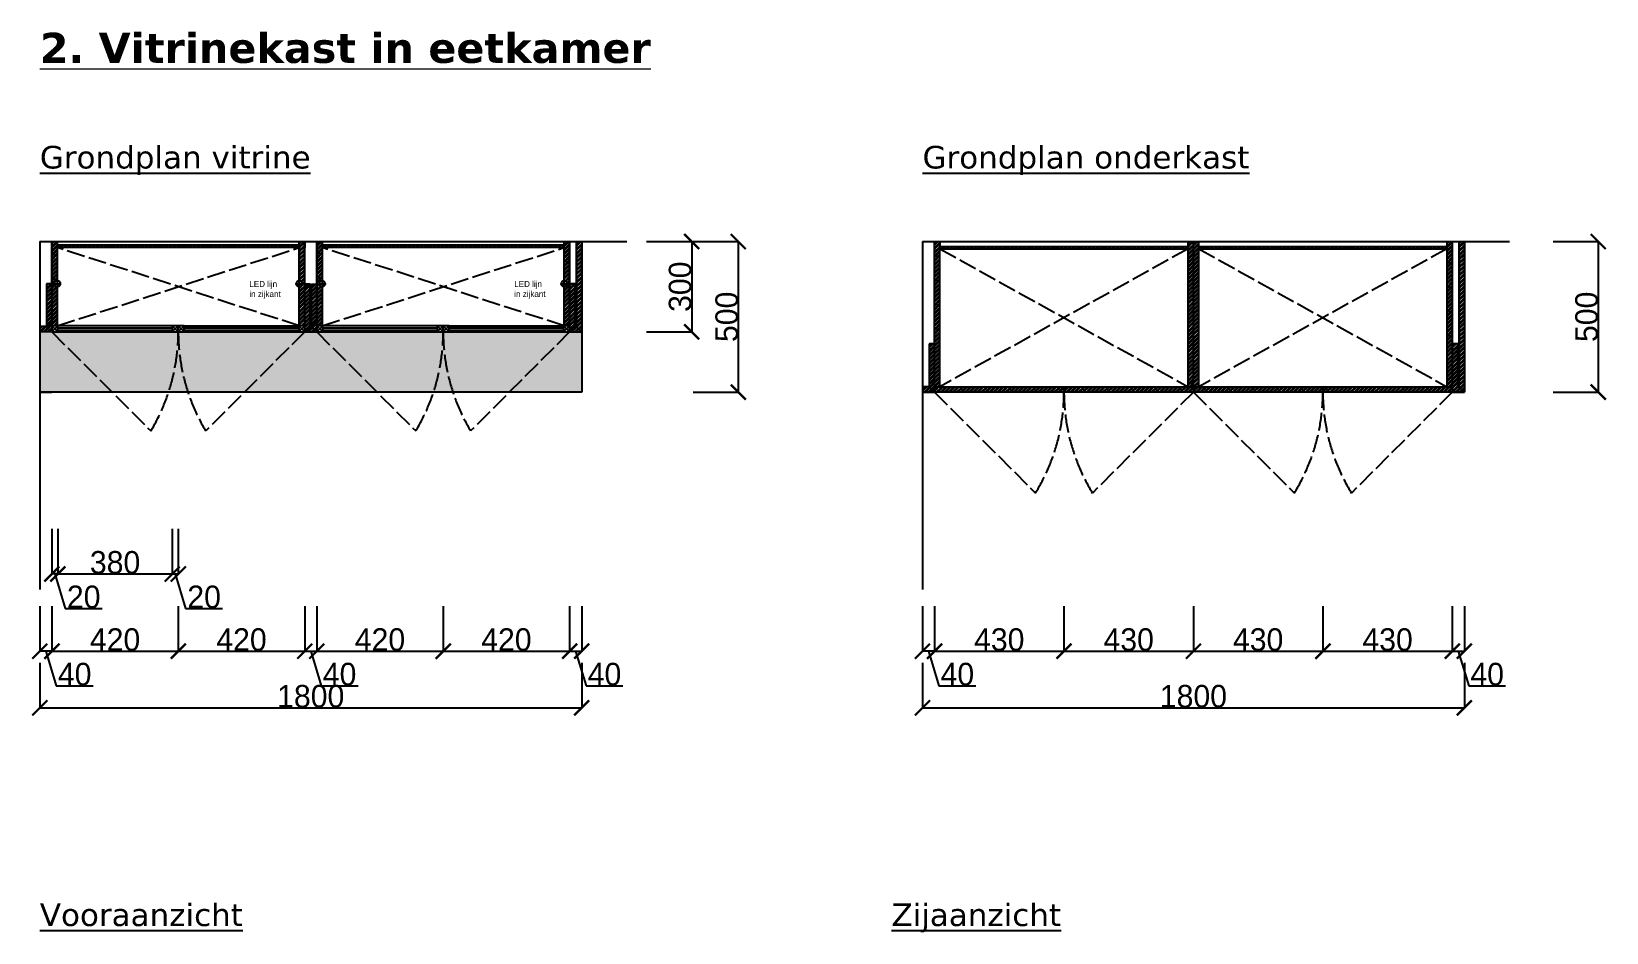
# Model space of a CAD drawing. Header units: millimetres. Extents: x -153917 to -31303, y -39726 to 31262.
# Drawn here: x -76976 to -71744, y -17950 to -14958 of the extents above; entities that cross this region are included whole.
import ezdxf

# ---------------------------------------------------------------- set-up
doc = ezdxf.new("R2010")
doc.units = ezdxf.units.MM
doc.header["$LTSCALE"] = 5
doc.linetypes.add('ACAD_ISO02W100', pattern=[15, 12, -3])
for name, color, linetype in [('Bemating', 1, 'Continuous'), ('invulling muren', 252, 'Continuous'), ('Meubel', 8, 'Continuous'), ('muren', 7, 'Continuous'), ('Tekst', 7, 'Continuous'), ('Verlichting', 1, 'Continuous')]:
    doc.layers.add(name, color=color, linetype=linetype)
doc.layers.add('Nummering schrijnwerkerij', color=80, linetype='Continuous', lineweight=0)
doc.layers.add('verre', color=4, linetype='Continuous', lineweight=0)
doc.layers.add('parket', color=7, linetype='Continuous', true_color=0xe6d6b7)
doc.styles.add('Geneva', font='')
doc.styles.get('Geneva').set_extended_font_data('Geneva')
doc.dimstyles.new('ISO-25', dxfattribs={"dimtxt": 100, "dimasz": 25, "dimexe": 1.25, "dimexo": 0.625, "dimtad": 1, "dimtxsty": 'Standard', "dimblk": 'ARCHTICK', "dimcen": 2.5, "dimse1": 1, "dimse2": 1, "dimadec": 0, "dimazin": 0, "dimtfac": 1, "dimtmove": 0, "dimatfit": 3, "dimfxl": 1, "dimarcsym": 0})

# ---------------------------------------------------------------- blocks, each defined once
blk = doc.blocks.new('_ArchTick')
at = {"color": 0, "linetype": 'ByBlock', "const_width": 0.15}
blk.add_lwpolyline([(-0.5, -0.5), (0.5, 0.5)], dxfattribs=at)
blk = doc.blocks.new('*D695')
at = {"layer": 'Bemating', "color": 0, "lineweight": -2, "transparency": 16777216}
for p, q in [((-76948.6, -17054.1), (-76948.6, -17205.4)), ((-75148.6, -17054.1), (-75148.6, -17205.4)), ((-76948.6, -17204.1), (-75148.6, -17204.1))]:
    blk.add_line(p, q, dxfattribs=at)
at = {"layer": 'Defpoints', "color": 0, "transparency": 16777216}
for p in [(-76948.6, -15655.6), (-75148.6, -15655.6), (-75148.6, -17204.1)]:
    blk.add_point(p, dxfattribs=at)
at = {"layer": 'Bemating', "color": 0, "lineweight": -2, "transparency": 16777216, "xscale": 50, "yscale": 50, "zscale": 50, "rotation": 180}
blk.add_blockref('_ArchTick', (-76948.6, -17204.1), dxfattribs=at)
at = {"layer": 'Bemating', "color": 0, "lineweight": -2, "transparency": 16777216, "xscale": 50, "yscale": 50, "zscale": 50}
blk.add_blockref('_ArchTick', (-75148.6, -17204.1), dxfattribs=at)
at = {"layer": 'Bemating', "color": 0, "transparency": 16777216, "insert": (-76048.6, -17166), "char_height": 75, "attachment_point": 5, "style": 'Geneva'}
blk.add_mtext('1800', dxfattribs=at)
blk = doc.blocks.new('*D696')
at = {"layer": 'Bemating', "color": 0, "lineweight": -2, "transparency": 16777216}
for p, q in [((-74778.4, -15655.6), (-74627.1, -15655.6)), ((-74628.4, -15655.6), (-74628.4, -16155.6)), ((-74778.4, -16155.6), (-74627.1, -16155.6))]:
    blk.add_line(p, q, dxfattribs=at)
at = {"layer": 'Defpoints', "color": 0, "transparency": 16777216}
for p in [(-75148.6, -15655.6), (-75148.6, -16155.6), (-74628.4, -16155.6)]:
    blk.add_point(p, dxfattribs=at)
at = {"layer": 'Bemating', "color": 0, "lineweight": -2, "transparency": 16777216, "xscale": 50, "yscale": 50, "zscale": 50}
for p, rotation in [((-74628.4, -15655.6), 90), ((-74628.4, -16155.6), 270)]:
    blk.add_blockref('_ArchTick', p, dxfattribs=dict(at, rotation=rotation))
at = {"layer": 'Bemating', "color": 0, "transparency": 16777216, "insert": (-74666.5, -15905.6), "char_height": 75, "attachment_point": 5, "rotation": 90, "style": 'Geneva'}
blk.add_mtext('500', dxfattribs=at)
blk = doc.blocks.new('*D697')
at = {"layer": 'Bemating', "color": 0, "lineweight": -2, "transparency": 16777216}
for p, q in [((-74933.1, -15655.6), (-74781.9, -15655.6)), ((-74783.1, -15655.6), (-74783.1, -15955.6)), ((-74933.1, -15955.6), (-74781.9, -15955.6))]:
    blk.add_line(p, q, dxfattribs=at)
at = {"layer": 'Defpoints', "color": 0, "transparency": 16777216}
for p in [(-75148.6, -15655.6), (-75148.6, -15955.6), (-74783.1, -15955.6)]:
    blk.add_point(p, dxfattribs=at)
at = {"layer": 'Bemating', "color": 0, "lineweight": -2, "transparency": 16777216, "xscale": 50, "yscale": 50, "zscale": 50}
for p, rotation in [((-74783.1, -15655.6), 90), ((-74783.1, -15955.6), 270)]:
    blk.add_blockref('_ArchTick', p, dxfattribs=dict(at, rotation=rotation))
at = {"layer": 'Bemating', "color": 0, "transparency": 16777216, "insert": (-74821.3, -15805.6), "char_height": 75, "attachment_point": 5, "rotation": 90, "style": 'Geneva'}
blk.add_mtext('300', dxfattribs=at)
blk = doc.blocks.new('*D698')
at = {"layer": 'Bemating', "color": 0, "lineweight": -2, "transparency": 16777216}
for p, q in [((-76908.6, -16866.1), (-76908.6, -17017.3)), ((-76488.6, -16866.1), (-76488.6, -17017.3)), ((-76908.6, -17016.1), (-76488.6, -17016.1))]:
    blk.add_line(p, q, dxfattribs=at)
at = {"layer": 'Defpoints', "color": 0, "transparency": 16777216}
for p in [(-76908.6, -15955.6), (-76488.6, -15955.6), (-76488.6, -17016.1)]:
    blk.add_point(p, dxfattribs=at)
at = {"layer": 'Bemating', "color": 0, "lineweight": -2, "transparency": 16777216, "xscale": 50, "yscale": 50, "zscale": 50, "rotation": 180}
blk.add_blockref('_ArchTick', (-76908.6, -17016.1), dxfattribs=at)
at = {"layer": 'Bemating', "color": 0, "lineweight": -2, "transparency": 16777216, "xscale": 50, "yscale": 50, "zscale": 50}
blk.add_blockref('_ArchTick', (-76488.6, -17016.1), dxfattribs=at)
at = {"layer": 'Bemating', "color": 0, "transparency": 16777216, "insert": (-76698.6, -16977.9), "char_height": 75, "attachment_point": 5, "style": 'Geneva'}
blk.add_mtext('420', dxfattribs=at)
blk = doc.blocks.new('*D699')
at = {"layer": 'Bemating', "color": 0, "lineweight": -2, "transparency": 16777216}
for p, q in [((-76488.6, -16866.1), (-76488.6, -17017.3)), ((-76068.6, -16866.1), (-76068.6, -17017.3)), ((-76488.6, -17016.1), (-76068.6, -17016.1))]:
    blk.add_line(p, q, dxfattribs=at)
at = {"layer": 'Defpoints', "color": 0, "transparency": 16777216}
for p in [(-76488.6, -15955.6), (-76068.6, -15955.6), (-76068.6, -17016.1)]:
    blk.add_point(p, dxfattribs=at)
at = {"layer": 'Bemating', "color": 0, "lineweight": -2, "transparency": 16777216, "xscale": 50, "yscale": 50, "zscale": 50, "rotation": 180}
blk.add_blockref('_ArchTick', (-76488.6, -17016.1), dxfattribs=at)
at = {"layer": 'Bemating', "color": 0, "lineweight": -2, "transparency": 16777216, "xscale": 50, "yscale": 50, "zscale": 50}
blk.add_blockref('_ArchTick', (-76068.6, -17016.1), dxfattribs=at)
at = {"layer": 'Bemating', "color": 0, "transparency": 16777216, "insert": (-76278.6, -16977.9), "char_height": 75, "attachment_point": 5, "style": 'Geneva'}
blk.add_mtext('420', dxfattribs=at)
blk = doc.blocks.new('*D700')
at = {"layer": 'Bemating', "color": 0, "lineweight": -2, "transparency": 16777216}
for p, q in [((-76068.6, -16866.1), (-76068.6, -17017.3)), ((-76028.6, -16866.1), (-76028.6, -17017.3)), ((-76068.6, -17016.1), (-76028.6, -17016.1)), ((-76048.6, -17016.1), (-76014.2, -17130.7)), ((-76014.2, -17130.7), (-75891.5, -17130.7))]:
    blk.add_line(p, q, dxfattribs=at)
at = {"layer": 'Defpoints', "color": 0, "transparency": 16777216}
for p in [(-76068.6, -15955.6), (-76028.6, -15955.6), (-76028.6, -17016.1)]:
    blk.add_point(p, dxfattribs=at)
at = {"layer": 'Bemating', "color": 0, "lineweight": -2, "transparency": 16777216, "xscale": 50, "yscale": 50, "zscale": 50, "rotation": 180}
blk.add_blockref('_ArchTick', (-76068.6, -17016.1), dxfattribs=at)
at = {"layer": 'Bemating', "color": 0, "lineweight": -2, "transparency": 16777216, "xscale": 50, "yscale": 50, "zscale": 50}
blk.add_blockref('_ArchTick', (-76028.6, -17016.1), dxfattribs=at)
at = {"layer": 'Bemating', "color": 0, "transparency": 16777216, "insert": (-75952.8, -17092.6), "char_height": 75, "attachment_point": 5, "style": 'Geneva'}
blk.add_mtext('40', dxfattribs=at)
blk = doc.blocks.new('*D701')
at = {"layer": 'Bemating', "color": 0, "lineweight": -2, "transparency": 16777216}
for p, q in [((-76028.6, -16866.1), (-76028.6, -17017.3)), ((-75608.6, -16866.1), (-75608.6, -17017.3)), ((-76028.6, -17016.1), (-75608.6, -17016.1))]:
    blk.add_line(p, q, dxfattribs=at)
at = {"layer": 'Defpoints', "color": 0, "transparency": 16777216}
for p in [(-76028.6, -15955.6), (-75608.6, -15955.6), (-75608.6, -17016.1)]:
    blk.add_point(p, dxfattribs=at)
at = {"layer": 'Bemating', "color": 0, "lineweight": -2, "transparency": 16777216, "xscale": 50, "yscale": 50, "zscale": 50, "rotation": 180}
blk.add_blockref('_ArchTick', (-76028.6, -17016.1), dxfattribs=at)
at = {"layer": 'Bemating', "color": 0, "lineweight": -2, "transparency": 16777216, "xscale": 50, "yscale": 50, "zscale": 50}
blk.add_blockref('_ArchTick', (-75608.6, -17016.1), dxfattribs=at)
at = {"layer": 'Bemating', "color": 0, "transparency": 16777216, "insert": (-75818.6, -16977.9), "char_height": 75, "attachment_point": 5, "style": 'Geneva'}
blk.add_mtext('420', dxfattribs=at)
blk = doc.blocks.new('*D702')
at = {"layer": 'Bemating', "color": 0, "lineweight": -2, "transparency": 16777216}
for p, q in [((-75608.6, -16866.1), (-75608.6, -17017.3)), ((-75188.6, -16866.1), (-75188.6, -17017.3)), ((-75608.6, -17016.1), (-75188.6, -17016.1))]:
    blk.add_line(p, q, dxfattribs=at)
at = {"layer": 'Defpoints', "color": 0, "transparency": 16777216}
for p in [(-75608.6, -15955.6), (-75188.6, -15955.6), (-75188.6, -17016.1)]:
    blk.add_point(p, dxfattribs=at)
at = {"layer": 'Bemating', "color": 0, "lineweight": -2, "transparency": 16777216, "xscale": 50, "yscale": 50, "zscale": 50, "rotation": 180}
blk.add_blockref('_ArchTick', (-75608.6, -17016.1), dxfattribs=at)
at = {"layer": 'Bemating', "color": 0, "lineweight": -2, "transparency": 16777216, "xscale": 50, "yscale": 50, "zscale": 50}
blk.add_blockref('_ArchTick', (-75188.6, -17016.1), dxfattribs=at)
at = {"layer": 'Bemating', "color": 0, "transparency": 16777216, "insert": (-75398.6, -16977.9), "char_height": 75, "attachment_point": 5, "style": 'Geneva'}
blk.add_mtext('420', dxfattribs=at)
blk = doc.blocks.new('*D703')
at = {"layer": 'Bemating', "color": 0, "lineweight": -2, "transparency": 16777216}
for p, q in [((-75188.6, -16866.1), (-75188.6, -17017.3)), ((-75148.6, -16866.1), (-75148.6, -17017.3)), ((-75188.6, -17016.1), (-75148.6, -17016.1)), ((-75168.6, -17016.1), (-75134.2, -17130.7)), ((-75134.2, -17130.7), (-75011.5, -17130.7))]:
    blk.add_line(p, q, dxfattribs=at)
at = {"layer": 'Defpoints', "color": 0, "transparency": 16777216}
for p in [(-75188.6, -15955.6), (-75148.6, -15955.6), (-75148.6, -17016.1)]:
    blk.add_point(p, dxfattribs=at)
at = {"layer": 'Bemating', "color": 0, "lineweight": -2, "transparency": 16777216, "xscale": 50, "yscale": 50, "zscale": 50, "rotation": 180}
blk.add_blockref('_ArchTick', (-75188.6, -17016.1), dxfattribs=at)
at = {"layer": 'Bemating', "color": 0, "lineweight": -2, "transparency": 16777216, "xscale": 50, "yscale": 50, "zscale": 50}
blk.add_blockref('_ArchTick', (-75148.6, -17016.1), dxfattribs=at)
at = {"layer": 'Bemating', "color": 0, "transparency": 16777216, "insert": (-75072.8, -17092.6), "char_height": 75, "attachment_point": 5, "style": 'Geneva'}
blk.add_mtext('40', dxfattribs=at)
blk = doc.blocks.new('*D704')
at = {"layer": 'Bemating', "color": 0, "lineweight": -2, "transparency": 16777216}
for p, q in [((-76888.6, -16609.6), (-76888.6, -16760.8)), ((-76508.6, -16609.6), (-76508.6, -16760.8)), ((-76888.6, -16759.6), (-76508.6, -16759.6))]:
    blk.add_line(p, q, dxfattribs=at)
at = {"layer": 'Defpoints', "color": 0, "transparency": 16777216}
for p in [(-76888.6, -15955.6), (-76508.6, -15955.6), (-76508.6, -16759.6)]:
    blk.add_point(p, dxfattribs=at)
at = {"layer": 'Bemating', "color": 0, "lineweight": -2, "transparency": 16777216, "xscale": 50, "yscale": 50, "zscale": 50, "rotation": 180}
blk.add_blockref('_ArchTick', (-76888.6, -16759.6), dxfattribs=at)
at = {"layer": 'Bemating', "color": 0, "lineweight": -2, "transparency": 16777216, "xscale": 50, "yscale": 50, "zscale": 50}
blk.add_blockref('_ArchTick', (-76508.6, -16759.6), dxfattribs=at)
at = {"layer": 'Bemating', "color": 0, "transparency": 16777216, "insert": (-76698.6, -16721.5), "char_height": 75, "attachment_point": 5, "style": 'Geneva'}
blk.add_mtext('380', dxfattribs=at)
blk = doc.blocks.new('*D705')
at = {"layer": 'Bemating', "color": 0, "lineweight": -2, "transparency": 16777216}
for p, q in [((-76508.6, -16609.6), (-76508.6, -16760.8)), ((-76488.6, -16609.6), (-76488.6, -16760.8)), ((-76508.6, -16759.6), (-76488.6, -16759.6)), ((-76498.6, -16759.6), (-76464.2, -16874.3)), ((-76464.2, -16874.3), (-76341.5, -16874.3))]:
    blk.add_line(p, q, dxfattribs=at)
at = {"layer": 'Defpoints', "color": 0, "transparency": 16777216}
for p in [(-76508.6, -15955.6), (-76488.6, -15955.6), (-76488.6, -16759.6)]:
    blk.add_point(p, dxfattribs=at)
at = {"layer": 'Bemating', "color": 0, "lineweight": -2, "transparency": 16777216, "xscale": 50, "yscale": 50, "zscale": 50, "rotation": 180}
blk.add_blockref('_ArchTick', (-76508.6, -16759.6), dxfattribs=at)
at = {"layer": 'Bemating', "color": 0, "lineweight": -2, "transparency": 16777216, "xscale": 50, "yscale": 50, "zscale": 50}
blk.add_blockref('_ArchTick', (-76488.6, -16759.6), dxfattribs=at)
at = {"layer": 'Bemating', "color": 0, "transparency": 16777216, "insert": (-76402.8, -16836.1), "char_height": 75, "attachment_point": 5, "style": 'Geneva'}
blk.add_mtext('20', dxfattribs=at)
blk = doc.blocks.new('*D706')
at = {"layer": 'Bemating', "color": 0, "lineweight": -2, "transparency": 16777216}
for p, q in [((-76908.6, -16609.6), (-76908.6, -16760.8)), ((-76888.6, -16609.6), (-76888.6, -16760.8)), ((-76888.6, -16759.6), (-76908.6, -16759.6)), ((-76898.6, -16759.6), (-76864.2, -16874.3)), ((-76864.2, -16874.3), (-76741.5, -16874.3))]:
    blk.add_line(p, q, dxfattribs=at)
at = {"layer": 'Defpoints', "color": 0, "transparency": 16777216}
for p in [(-76908.6, -15955.6), (-76888.6, -15955.6), (-76908.6, -16759.6)]:
    blk.add_point(p, dxfattribs=at)
at = {"layer": 'Bemating', "color": 0, "lineweight": -2, "transparency": 16777216, "xscale": 50, "yscale": 50, "zscale": 50, "rotation": 180}
blk.add_blockref('_ArchTick', (-76908.6, -16759.6), dxfattribs=at)
at = {"layer": 'Bemating', "color": 0, "lineweight": -2, "transparency": 16777216, "xscale": 50, "yscale": 50, "zscale": 50}
blk.add_blockref('_ArchTick', (-76888.6, -16759.6), dxfattribs=at)
at = {"layer": 'Bemating', "color": 0, "transparency": 16777216, "insert": (-76802.8, -16836.1), "char_height": 75, "attachment_point": 5, "style": 'Geneva'}
blk.add_mtext('20', dxfattribs=at)
blk = doc.blocks.new('*D707')
at = {"layer": 'Bemating', "color": 0, "lineweight": -2, "transparency": 16777216}
for p, q in [((-74016.5, -17054.1), (-74016.5, -17205.4)), ((-72216.5, -17054.1), (-72216.5, -17205.4)), ((-74016.5, -17204.1), (-72216.5, -17204.1))]:
    blk.add_line(p, q, dxfattribs=at)
at = {"layer": 'Defpoints', "color": 0, "transparency": 16777216}
for p in [(-74016.5, -15655.6), (-72216.5, -15655.6), (-72216.5, -17204.1)]:
    blk.add_point(p, dxfattribs=at)
at = {"layer": 'Bemating', "color": 0, "lineweight": -2, "transparency": 16777216, "xscale": 50, "yscale": 50, "zscale": 50, "rotation": 180}
blk.add_blockref('_ArchTick', (-74016.5, -17204.1), dxfattribs=at)
at = {"layer": 'Bemating', "color": 0, "lineweight": -2, "transparency": 16777216, "xscale": 50, "yscale": 50, "zscale": 50}
blk.add_blockref('_ArchTick', (-72216.5, -17204.1), dxfattribs=at)
at = {"layer": 'Bemating', "color": 0, "transparency": 16777216, "insert": (-73116.5, -17166), "char_height": 75, "attachment_point": 5, "style": 'Geneva'}
blk.add_mtext('1800', dxfattribs=at)
blk = doc.blocks.new('*D708')
at = {"layer": 'Bemating', "color": 0, "lineweight": -2, "transparency": 16777216}
for p, q in [((-73976.5, -16866.1), (-73976.5, -17017.3)), ((-73546.5, -16866.1), (-73546.5, -17017.3)), ((-73976.5, -17016.1), (-73546.5, -17016.1))]:
    blk.add_line(p, q, dxfattribs=at)
at = {"layer": 'Defpoints', "color": 0, "transparency": 16777216}
for p in [(-73976.5, -16155.6), (-73546.5, -16155.6), (-73546.5, -17016.1)]:
    blk.add_point(p, dxfattribs=at)
at = {"layer": 'Bemating', "color": 0, "lineweight": -2, "transparency": 16777216, "xscale": 50, "yscale": 50, "zscale": 50, "rotation": 180}
blk.add_blockref('_ArchTick', (-73976.5, -17016.1), dxfattribs=at)
at = {"layer": 'Bemating', "color": 0, "lineweight": -2, "transparency": 16777216, "xscale": 50, "yscale": 50, "zscale": 50}
blk.add_blockref('_ArchTick', (-73546.5, -17016.1), dxfattribs=at)
at = {"layer": 'Bemating', "color": 0, "transparency": 16777216, "insert": (-73761.5, -16977.9), "char_height": 75, "attachment_point": 5, "style": 'Geneva'}
blk.add_mtext('430', dxfattribs=at)
blk = doc.blocks.new('*D709')
at = {"layer": 'Bemating', "color": 0, "lineweight": -2, "transparency": 16777216}
for p, q in [((-76948.6, -16866.1), (-76948.6, -17017.3)), ((-76908.6, -16866.1), (-76908.6, -17017.3)), ((-76908.6, -17016.1), (-76948.6, -17016.1)), ((-76928.6, -17016.1), (-76894.2, -17130.7)), ((-76894.2, -17130.7), (-76771.5, -17130.7))]:
    blk.add_line(p, q, dxfattribs=at)
at = {"layer": 'Defpoints', "color": 0, "transparency": 16777216}
for p in [(-76908.6, -15955.6), (-76948.6, -16811.4), (-76948.6, -17016.1)]:
    blk.add_point(p, dxfattribs=at)
at = {"layer": 'Bemating', "color": 0, "lineweight": -2, "transparency": 16777216, "xscale": 50, "yscale": 50, "zscale": 50, "rotation": 180}
blk.add_blockref('_ArchTick', (-76948.6, -17016.1), dxfattribs=at)
at = {"layer": 'Bemating', "color": 0, "lineweight": -2, "transparency": 16777216, "xscale": 50, "yscale": 50, "zscale": 50}
blk.add_blockref('_ArchTick', (-76908.6, -17016.1), dxfattribs=at)
at = {"layer": 'Bemating', "color": 0, "transparency": 16777216, "insert": (-76832.8, -17092.6), "char_height": 75, "attachment_point": 5, "style": 'Geneva'}
blk.add_mtext('40', dxfattribs=at)
blk = doc.blocks.new('*D710')
at = {"layer": 'Bemating', "color": 0, "lineweight": -2, "transparency": 16777216}
for p, q in [((-73546.5, -16866.1), (-73546.5, -17017.3)), ((-73116.5, -16866.1), (-73116.5, -17017.3)), ((-73546.5, -17016.1), (-73116.5, -17016.1))]:
    blk.add_line(p, q, dxfattribs=at)
at = {"layer": 'Defpoints', "color": 0, "transparency": 16777216}
for p in [(-73546.5, -16155.6), (-73116.5, -16155.6), (-73116.5, -17016.1)]:
    blk.add_point(p, dxfattribs=at)
at = {"layer": 'Bemating', "color": 0, "lineweight": -2, "transparency": 16777216, "xscale": 50, "yscale": 50, "zscale": 50, "rotation": 180}
blk.add_blockref('_ArchTick', (-73546.5, -17016.1), dxfattribs=at)
at = {"layer": 'Bemating', "color": 0, "lineweight": -2, "transparency": 16777216, "xscale": 50, "yscale": 50, "zscale": 50}
blk.add_blockref('_ArchTick', (-73116.5, -17016.1), dxfattribs=at)
at = {"layer": 'Bemating', "color": 0, "transparency": 16777216, "insert": (-73331.5, -16977.9), "char_height": 75, "attachment_point": 5, "style": 'Geneva'}
blk.add_mtext('430', dxfattribs=at)
blk = doc.blocks.new('*D711')
at = {"layer": 'Bemating', "color": 0, "lineweight": -2, "transparency": 16777216}
for p, q in [((-73116.5, -16866.1), (-73116.5, -17017.3)), ((-72686.5, -16866.1), (-72686.5, -17017.3)), ((-73116.5, -17016.1), (-72686.5, -17016.1))]:
    blk.add_line(p, q, dxfattribs=at)
at = {"layer": 'Defpoints', "color": 0, "transparency": 16777216}
for p in [(-73116.5, -16155.6), (-72686.5, -16155.6), (-72686.5, -17016.1)]:
    blk.add_point(p, dxfattribs=at)
at = {"layer": 'Bemating', "color": 0, "lineweight": -2, "transparency": 16777216, "xscale": 50, "yscale": 50, "zscale": 50, "rotation": 180}
blk.add_blockref('_ArchTick', (-73116.5, -17016.1), dxfattribs=at)
at = {"layer": 'Bemating', "color": 0, "lineweight": -2, "transparency": 16777216, "xscale": 50, "yscale": 50, "zscale": 50}
blk.add_blockref('_ArchTick', (-72686.5, -17016.1), dxfattribs=at)
at = {"layer": 'Bemating', "color": 0, "transparency": 16777216, "insert": (-72901.5, -16977.9), "char_height": 75, "attachment_point": 5, "style": 'Geneva'}
blk.add_mtext('430', dxfattribs=at)
blk = doc.blocks.new('*D712')
at = {"layer": 'Bemating', "color": 0, "lineweight": -2, "transparency": 16777216}
for p, q in [((-72686.5, -16866.1), (-72686.5, -17017.3)), ((-72256.5, -16866.1), (-72256.5, -17017.3)), ((-72686.5, -17016.1), (-72256.5, -17016.1))]:
    blk.add_line(p, q, dxfattribs=at)
at = {"layer": 'Defpoints', "color": 0, "transparency": 16777216}
for p in [(-72686.5, -16155.6), (-72256.5, -16155.6), (-72256.5, -17016.1)]:
    blk.add_point(p, dxfattribs=at)
at = {"layer": 'Bemating', "color": 0, "lineweight": -2, "transparency": 16777216, "xscale": 50, "yscale": 50, "zscale": 50, "rotation": 180}
blk.add_blockref('_ArchTick', (-72686.5, -17016.1), dxfattribs=at)
at = {"layer": 'Bemating', "color": 0, "lineweight": -2, "transparency": 16777216, "xscale": 50, "yscale": 50, "zscale": 50}
blk.add_blockref('_ArchTick', (-72256.5, -17016.1), dxfattribs=at)
at = {"layer": 'Bemating', "color": 0, "transparency": 16777216, "insert": (-72471.5, -16977.9), "char_height": 75, "attachment_point": 5, "style": 'Geneva'}
blk.add_mtext('430', dxfattribs=at)
blk = doc.blocks.new('*D713')
at = {"layer": 'Bemating', "color": 0, "lineweight": -2, "transparency": 16777216}
for p, q in [((-72256.5, -16866.1), (-72256.5, -17017.3)), ((-72216.5, -16866.1), (-72216.5, -17017.3)), ((-72256.5, -17016.1), (-72216.5, -17016.1)), ((-72236.5, -17016.1), (-72202, -17130.7)), ((-72202, -17130.7), (-72079.4, -17130.7))]:
    blk.add_line(p, q, dxfattribs=at)
at = {"layer": 'Defpoints', "color": 0, "transparency": 16777216}
for p in [(-72256.5, -16155.6), (-72216.5, -16155.6), (-72216.5, -17016.1)]:
    blk.add_point(p, dxfattribs=at)
at = {"layer": 'Bemating', "color": 0, "lineweight": -2, "transparency": 16777216, "xscale": 50, "yscale": 50, "zscale": 50, "rotation": 180}
blk.add_blockref('_ArchTick', (-72256.5, -17016.1), dxfattribs=at)
at = {"layer": 'Bemating', "color": 0, "lineweight": -2, "transparency": 16777216, "xscale": 50, "yscale": 50, "zscale": 50}
blk.add_blockref('_ArchTick', (-72216.5, -17016.1), dxfattribs=at)
at = {"layer": 'Bemating', "color": 0, "transparency": 16777216, "insert": (-72140.7, -17092.6), "char_height": 75, "attachment_point": 5, "style": 'Geneva'}
blk.add_mtext('40', dxfattribs=at)
blk = doc.blocks.new('*D714')
at = {"layer": 'Bemating', "color": 0, "lineweight": -2, "transparency": 16777216}
for p, q in [((-74016.5, -16866.1), (-74016.5, -17017.3)), ((-73976.5, -16866.1), (-73976.5, -17017.3)), ((-73976.5, -17016.1), (-74016.5, -17016.1)), ((-73996.5, -17016.1), (-73962, -17130.7)), ((-73962, -17130.7), (-73839.4, -17130.7))]:
    blk.add_line(p, q, dxfattribs=at)
at = {"layer": 'Defpoints', "color": 0, "transparency": 16777216}
for p in [(-74016.5, -16155.6), (-73976.5, -16155.6), (-74016.5, -17016.1)]:
    blk.add_point(p, dxfattribs=at)
at = {"layer": 'Bemating', "color": 0, "lineweight": -2, "transparency": 16777216, "xscale": 50, "yscale": 50, "zscale": 50, "rotation": 180}
blk.add_blockref('_ArchTick', (-74016.5, -17016.1), dxfattribs=at)
at = {"layer": 'Bemating', "color": 0, "lineweight": -2, "transparency": 16777216, "xscale": 50, "yscale": 50, "zscale": 50}
blk.add_blockref('_ArchTick', (-73976.5, -17016.1), dxfattribs=at)
at = {"layer": 'Bemating', "color": 0, "transparency": 16777216, "insert": (-73900.7, -17092.6), "char_height": 75, "attachment_point": 5, "style": 'Geneva'}
blk.add_mtext('40', dxfattribs=at)
blk = doc.blocks.new('*D715')
at = {"layer": 'Bemating', "color": 0, "lineweight": -2, "transparency": 16777216}
for p, q in [((-71921.9, -15655.6), (-71770.7, -15655.6)), ((-71771.9, -15655.6), (-71771.9, -16155.6)), ((-71921.9, -16155.6), (-71770.7, -16155.6))]:
    blk.add_line(p, q, dxfattribs=at)
at = {"layer": 'Defpoints', "color": 0, "transparency": 16777216}
for p in [(-72066.5, -15655.6), (-72216.5, -16155.6), (-71771.9, -16155.6)]:
    blk.add_point(p, dxfattribs=at)
at = {"layer": 'Bemating', "color": 0, "lineweight": -2, "transparency": 16777216, "xscale": 50, "yscale": 50, "zscale": 50}
for p, rotation in [((-71771.9, -15655.6), 90), ((-71771.9, -16155.6), 270)]:
    blk.add_blockref('_ArchTick', p, dxfattribs=dict(at, rotation=rotation))
at = {"layer": 'Bemating', "color": 0, "transparency": 16777216, "insert": (-71810.1, -15905.6), "char_height": 75, "attachment_point": 5, "rotation": 90, "style": 'Geneva'}
blk.add_mtext('500', dxfattribs=at)

msp = doc.modelspace()

# ---------------------------------------------------------------- hatches: boundary and pattern name
at = {"layer": 'invulling muren', "transparency": 33554687}
h = msp.add_hatch(dxfattribs=at)
h.set_pattern_fill('ANSI32', color=256)
h.paths.add_polyline_path([(-76926.567, -15937.61), (-76948.567, -15937.61), (-76948.567, -15955.61), (-76908.567, -15955.61)])
h.paths.add_polyline_path([(-76908.567, -15795.61), (-76926.567, -15795.61), (-76926.567, -15937.61), (-76908.567, -15955.61)])
h.paths.add_polyline_path([(-76890.567, -15805.61, -0.41421356), (-76900.567, -15795.61, -0.41421356), (-76890.567, -15785.61), (-76890.567, -15655.61), (-76908.567, -15655.61), (-76908.567, -15935.61), (-76890.567, -15935.61)])
h.paths.add_polyline_path([(-76086.567, -15667.61), (-76890.567, -15667.61), (-76890.567, -15675.61), (-76086.567, -15675.61)])
h.paths.add_polyline_path([(-76068.567, -15655.61), (-76086.567, -15655.61), (-76086.567, -15785.61, -0.41421356), (-76076.567, -15795.61, -0.41421356), (-76086.567, -15805.61), (-76086.567, -15935.61), (-76068.567, -15935.61), (-76068.567, -15795.61)])
h.paths.add_polyline_path([(-76050.567, -15795.61), (-76068.567, -15795.61), (-76068.567, -15935.61), (-76068.567, -15955.61), (-76050.567, -15937.61)])
h.paths.add_polyline_path([(-76046.567, -15937.61), (-76050.567, -15937.61), (-76068.567, -15955.61), (-76028.567, -15955.61)])
h.paths.add_polyline_path([(-76028.567, -15796.61), (-76046.567, -15796.61), (-76046.567, -15937.61), (-76028.567, -15955.61), (-76028.567, -15935.61)])
h.paths.add_polyline_path([(-76010.567, -15805.61, -0.41421356), (-76020.567, -15795.61, -0.41421356), (-76010.567, -15785.61), (-76010.567, -15655.61), (-76028.567, -15655.61), (-76028.567, -15935.61), (-76010.567, -15935.61)])
h.paths.add_polyline_path([(-75206.567, -15667.61), (-76010.567, -15667.61), (-76010.567, -15675.61), (-75206.567, -15675.61)])
h.paths.add_polyline_path([(-75188.567, -15655.61), (-75206.567, -15655.61), (-75206.567, -15785.61, -0.41421356), (-75196.567, -15795.61, -0.41421356), (-75206.567, -15805.61), (-75206.567, -15935.61), (-75188.567, -15935.61)])
h.paths.add_polyline_path([(-75170.567, -15795.61), (-75188.567, -15795.61), (-75188.567, -15935.61), (-75188.567, -15955.61), (-75170.567, -15937.61)])
h.paths.add_polyline_path([(-75166.567, -15937.61), (-75170.567, -15937.61), (-75188.567, -15955.61), (-75148.567, -15955.61)])
h.paths.add_polyline_path([(-75148.567, -15655.61), (-75166.567, -15655.61), (-75166.567, -15937.61), (-75148.567, -15955.61)])
h = msp.add_hatch(dxfattribs=at)
h.set_pattern_fill('ANSI32', color=256)
h.paths.add_polyline_path([(-73994.453, -16137.61), (-74016.453, -16137.61), (-74016.453, -16155.61), (-73976.453, -16155.61)])
h.paths.add_polyline_path([(-73976.453, -15995.61), (-73994.453, -15995.61), (-73994.453, -16137.61), (-73976.453, -16155.61), (-73976.453, -16137.61)])
h.paths.add_polyline_path([(-73958.453, -15655.61), (-73976.453, -15655.61), (-73976.453, -16137.61), (-73958.453, -16137.61)])
h.paths.add_polyline_path([(-73546.453, -16137.61), (-73976.453, -16137.61), (-73976.453, -16155.61), (-73546.453, -16155.61)])
h.paths.add_polyline_path([(-73116.453, -16137.61), (-73546.453, -16137.61), (-73546.453, -16155.61), (-73116.453, -16155.61)])
h.paths.add_polyline_path([(-73116.453, -15655.61), (-73134.453, -15655.61), (-73134.453, -16137.61), (-73116.453, -16137.61)])
h.paths.add_polyline_path([(-73098.453, -15655.61), (-73116.453, -15655.61), (-73116.453, -16137.61), (-73098.453, -16137.61)])
h.paths.add_polyline_path([(-73134.453, -15671.61), (-73958.453, -15671.61), (-73958.453, -15679.61), (-73134.453, -15679.61)])
h.paths.add_polyline_path([(-72274.453, -15671.61), (-73098.453, -15671.61), (-73098.453, -15679.61), (-72274.453, -15679.61)])
h.paths.add_polyline_path([(-72686.453, -16137.61), (-73116.453, -16137.61), (-73116.453, -16155.61), (-72686.453, -16155.61)])
h.paths.add_polyline_path([(-72256.453, -16137.61), (-72686.453, -16137.61), (-72686.453, -16155.61), (-72256.453, -16155.61)])
h.paths.add_polyline_path([(-72256.453, -15855.61), (-72256.453, -15655.61), (-72274.453, -15655.61), (-72274.453, -16137.61), (-72256.453, -16137.61)])
h.paths.add_polyline_path([(-72238.453, -15995.61), (-72256.453, -15995.61), (-72256.453, -16137.61), (-72256.453, -16155.61), (-72238.453, -16137.61)])
h.paths.add_polyline_path([(-72234.453, -16137.61), (-72238.453, -16137.61), (-72256.453, -16155.61), (-72216.453, -16155.61)])
h.paths.add_polyline_path([(-72216.453, -15655.61), (-72234.453, -15655.61), (-72234.453, -16137.61), (-72216.453, -16155.61)])
at = {"layer": 'parket', "transparency": 33554687}
h = msp.add_hatch(color=256, dxfattribs=at)
h.dxf.hatch_style = 1
h.paths.add_polyline_path([(-75148.567, -15955.61), (-75188.567, -15955.61), (-75208.567, -15955.61), (-76908.567, -15955.61), (-76948.567, -15955.61), (-76948.567, -16155.61), (-76908.567, -16155.61), (-75148.567, -16155.61)])

# ---------------------------------------------------------------- linework, layer by layer
at = {"layer": 'Meubel'}
for p, q in [((-76908.567, -15955.61), (-76908.567, -15655.61)), ((-76908.567, -15655.61), (-76908.567, -15955.61)), ((-76890.567, -15655.61), (-76890.567, -15935.61)), ((-76086.567, -15667.61), (-76890.567, -15667.61)), ((-76086.567, -15675.61), (-76890.567, -15675.61)), ((-76086.567, -15935.61), (-76086.567, -15655.61)), ((-76068.567, -15955.61), (-76068.567, -15655.61)), ((-76068.567, -15655.61), (-76068.567, -15675.61)), ((-76028.567, -15955.61), (-76028.567, -15655.61)), ((-76028.567, -15955.61), (-76028.567, -15655.61)), ((-76028.567, -15655.61), (-76028.567, -15955.61)), ((-76010.567, -15655.61), (-76010.567, -15935.61)), ((-75206.567, -15667.61), (-76010.567, -15667.61)), ((-75206.567, -15675.61), (-76010.567, -15675.61)), ((-75206.567, -15935.61), (-75206.567, -15655.61)), ((-75188.567, -15655.61), (-75188.567, -15955.61)), ((-75188.567, -15655.61), (-75188.567, -15675.61)), ((-75188.567, -15955.61), (-75188.567, -15655.61)), ((-75188.567, -15655.61), (-75188.567, -15675.61)), ((-75166.567, -15655.61), (-75166.567, -15937.61)), ((-75148.567, -15655.61), (-75148.567, -16155.61)), ((-73976.453, -16155.61), (-73976.453, -15655.61)), ((-73958.453, -16137.61), (-73958.453, -15655.61)), ((-73958.453, -15655.61), (-73958.453, -15679.61)), ((-73958.453, -15671.61), (-73134.453, -15671.61)), ((-73958.453, -15679.61), (-73134.453, -15679.61)), ((-73134.453, -16137.61), (-73134.453, -15655.61)), ((-73116.453, -16137.61), (-73116.453, -15655.61)), ((-73098.453, -16137.61), (-73098.453, -15655.61)), ((-73098.453, -15671.61), (-72274.453, -15671.61)), ((-73098.453, -15679.61), (-72274.453, -15679.61)), ((-72274.453, -15655.61), (-72274.453, -16137.61)), ((-72256.453, -15655.61), (-72256.453, -16155.61)), ((-72234.453, -15655.61), (-72234.453, -16137.61)), ((-72216.453, -15655.61), (-72216.453, -16155.61)), ((-76926.567, -15795.61), (-76926.567, -15937.61)), ((-76908.567, -15795.61), (-76926.567, -15795.61)), ((-76908.567, -15955.61), (-76908.567, -15795.61)), ((-76068.567, -15955.61), (-76068.567, -15795.61)), ((-76068.567, -15795.61), (-76050.567, -15795.61)), ((-76050.567, -15937.61), (-76050.567, -15795.61)), ((-76046.567, -15937.61), (-76046.567, -15796.61)), ((-76046.567, -15796.61), (-76028.567, -15796.61)), ((-75170.567, -15795.61), (-75188.567, -15795.61)), ((-75170.567, -15937.61), (-75170.567, -15795.61)), ((-75170.567, -15937.61), (-75170.567, -15795.61)), ((-72256.453, -15855.61), (-72256.453, -16155.61)), ((-76926.567, -15937.61), (-76948.567, -15937.61)), ((-76908.567, -15955.61), (-76948.567, -15955.61)), ((-76926.567, -15937.61), (-76908.567, -15955.61)), ((-76888.567, -15935.61), (-76908.567, -15955.61)), ((-76908.567, -15935.61), (-76888.567, -15955.61)), ((-76908.567, -15955.61), (-75188.567, -15955.61)), ((-76508.567, -15935.61), (-76888.567, -15935.61)), ((-76508.567, -15935.61), (-76488.567, -15955.61)), ((-76508.567, -15955.61), (-76488.567, -15935.61)), ((-76488.567, -15955.61), (-76468.567, -15935.61)), ((-76488.567, -15935.61), (-76468.567, -15955.61)), ((-76468.567, -15935.61), (-76086.567, -15935.61)), ((-76088.567, -15935.61), (-76068.567, -15955.61)), ((-76068.567, -15935.61), (-76088.567, -15955.61)), ((-76068.567, -15955.61), (-76068.567, -15937.61)), ((-76050.567, -15937.61), (-76068.567, -15955.61)), ((-76050.567, -15937.61), (-76046.567, -15937.61)), ((-76046.567, -15937.61), (-76028.567, -15955.61)), ((-76008.567, -15935.61), (-76028.567, -15955.61)), ((-76028.567, -15935.61), (-76008.567, -15955.61)), ((-75628.567, -15935.61), (-76008.567, -15935.61)), ((-75628.567, -15935.61), (-75608.567, -15955.61)), ((-75628.567, -15955.61), (-75608.567, -15935.61)), ((-75608.567, -15955.61), (-75588.567, -15935.61)), ((-75608.567, -15935.61), (-75588.567, -15955.61)), ((-75588.567, -15935.61), (-75206.567, -15935.61)), ((-75208.567, -15935.61), (-75188.567, -15955.61)), ((-75188.567, -15935.61), (-75208.567, -15955.61)), ((-75170.567, -15937.61), (-75188.567, -15955.61)), ((-75188.567, -15955.61), (-75148.567, -15955.61)), ((-75170.567, -15937.61), (-75166.567, -15937.61)), ((-75166.567, -15937.61), (-75148.567, -15955.61)), ((-73994.453, -15995.61), (-73994.453, -16137.61)), ((-73976.453, -15995.61), (-73994.453, -15995.61)), ((-73976.453, -16155.61), (-73976.453, -15995.61)), ((-72238.453, -15995.61), (-72256.453, -15995.61)), ((-72238.453, -16137.61), (-72238.453, -15995.61)), ((-72238.453, -16137.61), (-72238.453, -15995.61)), ((-75148.567, -16155.61), (-76948.567, -16155.61)), ((-76948.567, -16155.61), (-76908.567, -16155.61)), ((-73994.453, -16137.61), (-74016.453, -16137.61)), ((-72216.453, -16155.61), (-74016.453, -16155.61)), ((-74016.453, -16155.61), (-73976.453, -16155.61)), ((-74016.453, -16155.61), (-73976.453, -16155.61)), ((-73976.453, -16155.61), (-74016.453, -16155.61)), ((-73994.453, -16137.61), (-73976.453, -16155.61)), ((-73976.453, -16155.61), (-73976.453, -16137.61)), ((-73976.453, -16137.61), (-72256.453, -16137.61)), ((-73546.453, -16137.61), (-73546.453, -16155.61)), ((-73116.453, -16137.61), (-73116.453, -16155.61)), ((-72686.453, -16137.61), (-72686.453, -16155.61)), ((-72238.453, -16137.61), (-72256.453, -16155.61)), ((-72256.453, -16155.61), (-72216.453, -16155.61)), ((-72238.453, -16137.61), (-72234.453, -16137.61)), ((-72234.453, -16137.61), (-72216.453, -16155.61))]:
    msp.add_line(p, q, dxfattribs=at)
at = {"layer": 'Meubel', "linetype": 'ACAD_ISO02W100'}
for p, q in [((-76086.567, -15935.61), (-76890.567, -15675.61)), ((-76890.567, -15935.61), (-76086.567, -15675.61)), ((-75206.567, -15935.61), (-76010.567, -15675.61)), ((-76010.567, -15935.61), (-75206.567, -15675.61)), ((-73958.453, -15679.61), (-73134.453, -16137.61)), ((-73134.453, -15679.61), (-73958.453, -16137.61)), ((-73098.453, -15679.61), (-72274.453, -16137.61)), ((-72274.453, -15679.61), (-73098.453, -16137.61))]:
    msp.add_line(p, q, dxfattribs=at)
at = {"layer": 'Meubel', "color": 2, "linetype": 'ACAD_ISO02W100'}
for p, q in [((-76908.567, -15955.61), (-76579.59, -16284.586)), ((-76068.567, -15955.61), (-76397.543, -16284.586)), ((-76028.567, -15955.61), (-75699.59, -16284.586)), ((-75188.567, -15955.61), (-75517.543, -16284.586)), ((-73976.453, -16155.61), (-73641.255, -16490.809)), ((-73116.453, -16155.61), (-73451.652, -16490.809)), ((-73116.453, -16155.61), (-72781.255, -16490.809)), ((-72256.453, -16155.61), (-72591.652, -16490.809))]:
    msp.add_line(p, q, dxfattribs=at)
at = {"layer": 'Meubel'}
for points in [[(-76908.567, -15955.61), (-76888.567, -15955.61), (-76888.567, -15935.61), (-76908.567, -15935.61)], [(-76508.567, -15955.61), (-76488.567, -15955.61), (-76488.567, -15935.61), (-76508.567, -15935.61)], [(-76488.567, -15955.61), (-76468.567, -15955.61), (-76468.567, -15935.61), (-76488.567, -15935.61)], [(-76088.567, -15955.61), (-76068.567, -15955.61), (-76068.567, -15935.61), (-76088.567, -15935.61)], [(-76028.567, -15955.61), (-76008.567, -15955.61), (-76008.567, -15935.61), (-76028.567, -15935.61)], [(-75628.567, -15955.61), (-75608.567, -15955.61), (-75608.567, -15935.61), (-75628.567, -15935.61)], [(-75608.567, -15955.61), (-75588.567, -15955.61), (-75588.567, -15935.61), (-75608.567, -15935.61)], [(-75208.567, -15955.61), (-75188.567, -15955.61), (-75188.567, -15935.61), (-75208.567, -15935.61)]]:
    msp.add_lwpolyline(points, close=True, dxfattribs=at)
at = {"layer": 'Meubel', "color": 2, "linetype": 'ACAD_ISO02W100'}
for centre, start, end in [((-77128.567, -15955.61), 329.067685, 0), ((-75848.567, -15955.61), 180, 210.932315), ((-76248.567, -15955.61), 329.067685, 0), ((-74968.567, -15955.61), 180, 210.932315), ((-74186.453, -16155.61), 328.415992, 0), ((-72906.453, -16155.61), 180, 211.584008), ((-73326.453, -16155.61), 328.415992, 0), ((-72046.453, -16155.61), 180, 211.584008)]:
    msp.add_arc(centre, 640, start, end, dxfattribs=at)
at = {"layer": 'muren'}
for p, q in [((-76948.567, -15655.61), (-74998.567, -15655.61)), ((-76948.567, -15655.61), (-76948.567, -16811.38)), ((-74016.453, -15655.61), (-72066.453, -15655.61)), ((-74016.453, -15655.61), (-74016.453, -16811.38))]:
    msp.add_line(p, q, dxfattribs=at)
at = {"layer": 'Verlichting'}
for p, q in [((-76900.567, -15795.61), (-76880.567, -15795.61)), ((-76890.567, -15785.61), (-76890.567, -15805.61)), ((-76096.567, -15795.61), (-76076.567, -15795.61)), ((-76086.567, -15785.61), (-76086.567, -15805.61)), ((-76020.567, -15795.61), (-76000.567, -15795.61)), ((-76010.567, -15785.61), (-76010.567, -15805.61)), ((-75216.567, -15795.61), (-75196.567, -15795.61)), ((-75206.567, -15785.61), (-75206.567, -15805.61))]:
    msp.add_line(p, q, dxfattribs=at)
for centre in [(-76890.567, -15795.61), (-76086.567, -15795.61), (-76010.567, -15795.61), (-75206.567, -15795.61)]:
    msp.add_circle(centre, 10, dxfattribs=at)
at = {"layer": 'verre'}
for p, q in [((-76888.567, -15940.61), (-76508.567, -15940.61)), ((-76888.567, -15945.61), (-76508.567, -15945.61)), ((-76888.567, -15950.61), (-76508.567, -15950.61)), ((-76488.567, -15945.61), (-76488.567, -15935.61)), ((-76468.567, -15940.61), (-76088.567, -15940.61)), ((-76468.567, -15945.61), (-76088.567, -15945.61)), ((-76468.567, -15950.61), (-76088.567, -15950.61)), ((-76028.567, -15945.61), (-76028.567, -15935.61)), ((-76008.567, -15940.61), (-75628.567, -15940.61)), ((-76008.567, -15945.61), (-75628.567, -15945.61)), ((-76008.567, -15950.61), (-75628.567, -15950.61)), ((-75608.567, -15945.61), (-75608.567, -15935.61)), ((-75588.567, -15940.61), (-75208.567, -15940.61)), ((-75588.567, -15945.61), (-75208.567, -15945.61)), ((-75588.567, -15950.61), (-75208.567, -15950.61)), ((-75188.567, -15935.61), (-75188.567, -15945.61)), ((-75188.567, -15955.61), (-75188.567, -15945.61))]:
    msp.add_line(p, q, dxfattribs=at)

# ---------------------------------------------------------------- texts
at = {"layer": 'Nummering schrijnwerkerij', "insert": (-76948.567, -14962.311), "char_height": 100, "attachment_point": 1}
msp.add_mtext_dynamic_manual_height_columns('{\\fVerdana|b1|i0|c0|p34;\\L2. Vitrinekast in eetkamer}', width=8225.00244, gutter_width=12.5, heights=[0], dxfattribs=at)
at = {"layer": 'Tekst', "char_height": 75, "width": 2800, "attachment_point": 1}
for s, insert in [('{\\fVerdana|b0|i0|c0|p34;\\LGrondplan vitrine}', (-76948.567, -15337.959)), ('{\\fVerdana|b0|i0|c0|p34;\\LGrondplan onderkast}', (-74016.453, -15337.959)), ('{\\fVerdana|b0|i0|c0|p34;\\LVooraanzicht}', (-76948.567, -17853.698)), ('{\\fVerdana|b0|i0|c0|p34;\\LZijaanzicht}', (-74119.649, -17853.698))]:
    msp.add_mtext(s, dxfattribs=dict(at, insert=insert))
at = {"layer": 'Verlichting', "char_height": 20, "width": 292.14835, "attachment_point": 1}
for insert in [(-76252.586, -15786.384), (-75372.586, -15786.384)]:
    msp.add_mtext('LED lijn\\Pin zijkant', dxfattribs=dict(at, insert=insert))

# ---------------------------------------------------------------- dimensions: what is measured, and where the dimension line sits
at = {"layer": 'Bemating'}
for base, p1, p2, override, picture, middle in [((-74628.356, -16155.61), (-75148.567, -15655.61), (-75148.567, -16155.61), {"dimtxt": 75, "dimasz": 50, "dimtxsty": 'Geneva', "dimse1": 0, "dimse2": 0, "dimfxl": 150, "dimfxlon": 1}, '*D696', (-74666.481, -15905.61)), ((-74783.135, -15955.61), (-75148.567, -15655.61), (-75148.567, -15955.61), {"dimtxt": 75, "dimasz": 50, "dimtxsty": 'Geneva', "dimse1": 0, "dimse2": 0, "dimfxl": 150, "dimfxlon": 1}, '*D697', (-74821.26, -15805.61)), ((-71771.948, -16155.61), (-72066.453, -15655.61), (-72216.453, -16155.61), {"dimtxt": 75, "dimasz": 50, "dimtxsty": 'Geneva', "dimse1": 0, "dimse2": 0, "dimtmove": 1, "dimfxl": 150, "dimfxlon": 1}, '*D715', (-71810.073, -15905.61))]:
    dim = msp.add_linear_dim(base=base, p1=p1, p2=p2, angle=90, dimstyle='ISO-25', override=override, dxfattribs=at)
    dim.commit()
    dim.dimension.update_dxf_attribs({"geometry": picture, "text_midpoint": middle})
for base, p1, p2, override, picture, middle in [((-75148.567, -17204.15), (-76948.567, -15655.61), (-75148.567, -15655.61), {"dimtxt": 75, "dimasz": 50, "dimtxsty": 'Geneva', "dimse1": 0, "dimse2": 0, "dimfxl": 150, "dimfxlon": 1}, '*D695', (-76048.567, -17166.025)), ((-72216.453, -17204.15), (-74016.453, -15655.61), (-72216.453, -15655.61), {"dimtxt": 75, "dimasz": 50, "dimtxsty": 'Geneva', "dimse1": 0, "dimse2": 0, "dimfxl": 150, "dimfxlon": 1}, '*D707', (-73116.453, -17166.025)), ((-76948.567, -17016.053), (-76908.567, -15955.61), (-76948.567, -16811.38), {"dimtxt": 75, "dimasz": 50, "dimtxsty": 'Geneva', "dimse1": 0, "dimse2": 0, "dimtmove": 1, "dimfxl": 150, "dimfxlon": 1}, '*D709', (-76893.535, -17092.616)), ((-76488.567, -17016.053), (-76908.567, -15955.61), (-76488.567, -15955.61), {"dimtxt": 75, "dimasz": 50, "dimtxsty": 'Geneva', "dimse1": 0, "dimse2": 0, "dimfxl": 150, "dimfxlon": 1}, '*D698', (-76698.567, -16977.928)), ((-76908.567, -16759.578), (-76888.567, -15955.61), (-76908.567, -15955.61), {"dimtxt": 75, "dimasz": 50, "dimtxsty": 'Geneva', "dimse1": 0, "dimse2": 0, "dimtmove": 1, "dimfxl": 150, "dimfxlon": 1}, '*D706', (-76863.535, -16836.141)), ((-76508.567, -16759.578), (-76888.567, -15955.61), (-76508.567, -15955.61), {"dimtxt": 75, "dimasz": 50, "dimtxsty": 'Geneva', "dimse1": 0, "dimse2": 0, "dimfxl": 150, "dimfxlon": 1}, '*D704', (-76698.567, -16721.453)), ((-76488.567, -16759.578), (-76508.567, -15955.61), (-76488.567, -15955.61), {"dimtxt": 75, "dimasz": 50, "dimtxsty": 'Geneva', "dimse1": 0, "dimse2": 0, "dimtmove": 1, "dimfxl": 150, "dimfxlon": 1}, '*D705', (-76463.535, -16836.141)), ((-76068.567, -17016.053), (-76488.567, -15955.61), (-76068.567, -15955.61), {"dimtxt": 75, "dimasz": 50, "dimtxsty": 'Geneva', "dimse1": 0, "dimse2": 0, "dimtmove": 1, "dimfxl": 150, "dimfxlon": 1}, '*D699', (-76278.567, -16977.928)), ((-76028.567, -17016.053), (-76068.567, -15955.61), (-76028.567, -15955.61), {"dimtxt": 75, "dimasz": 50, "dimtxsty": 'Geneva', "dimse1": 0, "dimse2": 0, "dimtmove": 1, "dimfxl": 150, "dimfxlon": 1}, '*D700', (-76013.535, -17092.616)), ((-75608.567, -17016.053), (-76028.567, -15955.61), (-75608.567, -15955.61), {"dimtxt": 75, "dimasz": 50, "dimtxsty": 'Geneva', "dimse1": 0, "dimse2": 0, "dimtmove": 1, "dimfxl": 150, "dimfxlon": 1}, '*D701', (-75818.567, -16977.928)), ((-75188.567, -17016.053), (-75608.567, -15955.61), (-75188.567, -15955.61), {"dimtxt": 75, "dimasz": 50, "dimtxsty": 'Geneva', "dimse1": 0, "dimse2": 0, "dimtmove": 1, "dimfxl": 150, "dimfxlon": 1}, '*D702', (-75398.567, -16977.928)), ((-75148.567, -17016.053), (-75188.567, -15955.61), (-75148.567, -15955.61), {"dimtxt": 75, "dimasz": 50, "dimtxsty": 'Geneva', "dimse1": 0, "dimse2": 0, "dimtmove": 1, "dimfxl": 150, "dimfxlon": 1}, '*D703', (-75133.535, -17092.616)), ((-74016.453, -17016.053), (-73976.453, -16155.61), (-74016.453, -16155.61), {"dimtxt": 75, "dimasz": 50, "dimtxsty": 'Geneva', "dimse1": 0, "dimse2": 0, "dimtmove": 1, "dimfxl": 150, "dimfxlon": 1}, '*D714', (-73961.422, -17092.616)), ((-73546.453, -17016.053), (-73976.453, -16155.61), (-73546.453, -16155.61), {"dimtxt": 75, "dimasz": 50, "dimtxsty": 'Geneva', "dimse1": 0, "dimse2": 0, "dimtmove": 1, "dimfxl": 150, "dimfxlon": 1}, '*D708', (-73761.453, -16977.928)), ((-73116.453, -17016.053), (-73546.453, -16155.61), (-73116.453, -16155.61), {"dimtxt": 75, "dimasz": 50, "dimtxsty": 'Geneva', "dimse1": 0, "dimse2": 0, "dimtmove": 1, "dimfxl": 150, "dimfxlon": 1}, '*D710', (-73331.453, -16977.928)), ((-72686.453, -17016.053), (-73116.453, -16155.61), (-72686.453, -16155.61), {"dimtxt": 75, "dimasz": 50, "dimtxsty": 'Geneva', "dimse1": 0, "dimse2": 0, "dimtmove": 1, "dimfxl": 150, "dimfxlon": 1}, '*D711', (-72901.453, -16977.928)), ((-72256.453, -17016.053), (-72686.453, -16155.61), (-72256.453, -16155.61), {"dimtxt": 75, "dimasz": 50, "dimtxsty": 'Geneva', "dimse1": 0, "dimse2": 0, "dimtmove": 1, "dimfxl": 150, "dimfxlon": 1}, '*D712', (-72471.453, -16977.928)), ((-72216.453, -17016.053), (-72256.453, -16155.61), (-72216.453, -16155.61), {"dimtxt": 75, "dimasz": 50, "dimtxsty": 'Geneva', "dimse1": 0, "dimse2": 0, "dimtmove": 1, "dimfxl": 150, "dimfxlon": 1}, '*D713', (-72201.422, -17092.616))]:
    dim = msp.add_linear_dim(base=base, p1=p1, p2=p2, dimstyle='ISO-25', override=override, dxfattribs=at)
    dim.commit()
    dim.dimension.update_dxf_attribs({"geometry": picture, "text_midpoint": middle})

doc.saveas('drawing.dxf')
